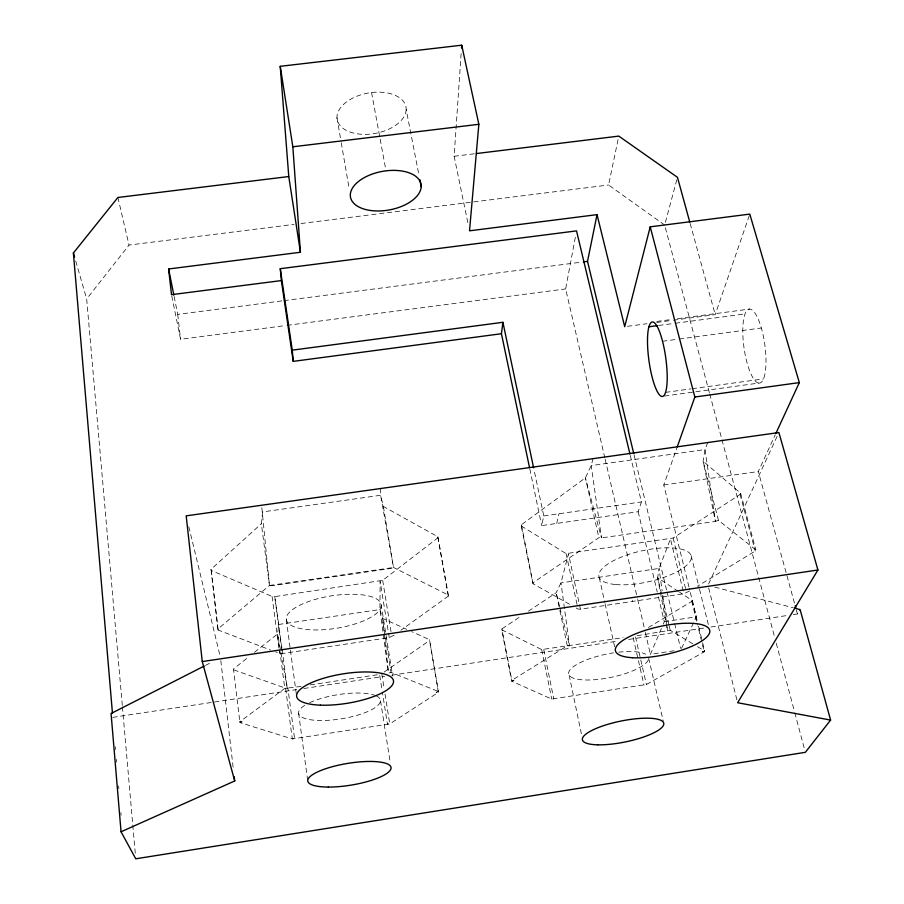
<?xml version="1.0" encoding="UTF-8"?>
<svg xmlns="http://www.w3.org/2000/svg" width="904" height="904" viewBox="0 0 904 904"><rect width="100%" height="100%" fill="white"/><g stroke="black" fill="none" stroke-linecap="round" stroke-linejoin="round"><path stroke-width="0.68" stroke-dasharray="4.52 3.39" d="M380.663 488.522L380.629 495.279L393.522 567.475L448.361 595.081L448.248 596.199L400.879 630.257M467.82 222.531L454.124 156.279L461.142 53.641M301.043 686.407L284.771 688.407L239.729 721.81L239.922 722.601L292.297 738.93L389.76 723.946L438.372 692.362L429.502 639.704L411.727 631.636M448.248 596.199L437.852 536.739L383.375 506.466L380.629 495.279L262.578 511.924L261.358 523.732L269.46 585.476L217.898 628.981L218.147 630.054L270.432 649.976M702.645 642.778L704.668 650.97L704.216 651.852L646.394 684.486L551.711 699.052L511.653 681.198L501.743 629.794L501.912 628.89L521.529 615.827M569.509 604.245L533.021 583.735L521.224 525.925L521.45 524.727L585.408 477.854L591.216 465.605L593.013 458.667M604.844 457.899L565.644 288.918L575.486 236.419M664.655 225.039L608.584 185.004L618.788 136.108M630.269 455.379L641.411 501.923L638.156 511.72L541.688 525.597L543.767 515.924L533.914 469.232M533.021 583.735L521.45 524.727M556.717 523.439L558.977 513.743M665.389 222.316L677.469 177.331M673.435 320.197L715.2 314.626L749.789 214.101M688.961 586.933L663.785 484.996L676.768 448.226M632.303 601.442L632.687 600.392M707.753 442.542L705.03 449.559L703.109 461.198L715.426 521.382L601.488 537.914L598.877 537.688L533.27 582.605M673.989 650.767L650.405 654.36L662.7 625.432M663.231 624.167L664.293 621.658L657.524 593.148M648.417 627.489L691.775 601.397L692.193 600.471L679.537 592.143M521.224 525.925L566.107 553.621L673.152 538.027L740.082 494.465L740.647 493.234L703.109 461.198L718.477 520.342L755.834 549.869L755.236 551.044L697.47 586.255M794.469 603.092L758.309 471.526L775.304 434.688M708.578 584.018L777.722 435.095M681.526 648.45L696.34 616.833L689.289 588.301M793.26 614.573L797.441 613.94L800.119 609.59M122.311 705.482L86.671 298.964L129.023 245.063L294.003 224.395M217.898 628.981L211.005 569.339L261.358 523.732M239.729 721.81L242.215 721.844L239.922 722.601L233.469 668.994L248.916 656.722M254.431 652.338L277.607 633.93L278.748 624.461L274.737 596.617L272.081 596.459L211.265 570.492L211.005 569.339M281.912 650.79L274.737 596.617L382.686 580.345L437.762 537.925M394.11 635.128L389.251 637.636L282.274 653.569L275.652 651.976M384.076 672.113L429.434 640.597M528.444 611.206L556.141 592.753L560.977 582.888L568.469 553.813L580.413 609.172L683.887 593.759L690.238 590.651M683.221 591.013L670.463 538.953L659.061 568.435L560.977 582.888L569.543 645.885L567.283 645.784L511.845 680.35L511.653 681.198L514.071 680.418L511.845 680.35L501.912 628.89M205.4 665.446L211.694 662.248M383.375 506.466L393.522 567.475L390.641 568.503L272.443 585.656L269.46 585.476L261.618 505.246M718.477 520.342L715.426 521.382L705.03 449.559L591.216 465.605L601.488 537.914L585.408 477.854L598.877 537.688M389.251 637.636L380.121 581.261L379.951 609.545L388.539 673.209L391.003 672.384L438.463 691.526L438.372 692.362L436.078 692.306L438.463 691.526L429.502 639.704M692.78 643.829L670.214 630.257L636.382 635.806M310.185 684.904L379.578 674.429L382.143 690.724M501.743 629.794L541.677 649.569L623.127 637.682M112.797 717.358L296.862 689.56M303.834 688.498L384.708 676.282M391.681 675.231L617.568 641.117M628.721 639.433L705.414 627.839M710.996 627.003L787.689 615.421M664.293 621.658L696.34 616.833M269.46 585.476L393.522 567.475M663.785 484.996L758.309 471.526M543.767 515.924L641.411 501.923M665.593 392.359L690.758 388.901M692.159 388.709L763.473 378.912M664.519 396.042L758.614 383.104A37.369 10.52 82.1 0 0 761.62 328.999A37.369 10.52 82.1 0 0 742.907 326.186A37.369 10.52 82.1 0 0 758.614 383.104M658.677 325.463L674 323.417M675.39 323.236L745.032 313.937M662.542 341.283L677.853 339.226M679.243 339.034L761.337 327.994M656.756 321.44L672.011 319.406M677.559 318.671L749.698 309.055M627.489 326.321L646.981 323.722M656.722 322.423L672.034 320.378M171.783 296.026L180.574 339.271L285.596 325.542M286.997 325.361L565.644 288.918M174.133 296.489L177.726 314.377L282.624 300.806M284.025 300.625L581.927 262.081M300.998 223.525L608.584 185.004M454.124 156.279L475.052 153.714M285.607 688.204L287.913 688.272L294.625 738.952L294.512 738.116L292.297 738.93L285.607 688.204L233.673 669.853L233.469 668.994M580.413 609.172L578.018 609.025L575.588 607.657M714.759 587.08L793.339 607.804M281.912 648.111L278.748 624.461L379.951 609.545L382.516 618.381L406.642 629.331M697.538 646.688L704.668 650.97L702.171 651.75L704.216 651.852L697.831 625.941M678.384 591.385L657.671 577.758L659.061 568.435L662.101 590.719M75.744 261.109L86.671 298.964M690.17 223.548L715.2 314.626M796.334 609.872L797.441 613.94M740.647 493.234L755.834 549.869M740.082 494.465L755.236 551.044M665.378 227.774L709.38 392.63M709.742 393.997L774.818 637.874M776.276 643.32L794.446 711.448M794.808 712.815L804.628 749.597M708.679 588.018L736.929 700.001M559.587 606.381L556.141 592.753L559.576 609.07M559.926 607.748L569.543 645.885M691.142 555.7L699.221 588.086M699.56 589.431L708.318 624.517M692.193 600.471L697.255 620.946M698.6 626.404L702.306 641.422M691.775 601.397L697.492 624.574M673.152 538.027L685.955 590.12M188.823 526.772L220.169 656.394M634.066 454.848L666.734 590.707M667.073 592.075L674.327 622.268M674.655 623.636L680.599 648.337M668.926 624.867L657.671 577.758L667.627 631.082L662.293 592.109M669.242 626.212L670.214 630.257M638.156 511.72L657.197 591.792M117.893 197.479L129.023 245.063M605.16 459.277L637.343 598.03M637.659 599.409L644.993 631.003M645.309 632.371L650.405 654.36M648.665 658.168L663.242 721.2M635.478 636.823L640.473 658.62M640.789 659.976L646.394 684.486M633.15 637.58L644.032 685.221M599.262 577.645L604.776 602.358M605.081 603.725L614.856 647.659M566.107 553.621L577.441 606.324M559.858 610.437L567.283 645.784M529.812 469.006L541.688 525.597M569.136 675.164L581.701 735.37M543.756 649.66L553.813 699.097M541.677 649.569L551.711 699.052M406.178 109.474A34.985 20.498 -10.3 0 1 353.814 133.137A34.985 20.498 -10.3 0 1 354.73 97.146A34.985 20.498 -10.3 0 1 406.178 109.474L419.049 175.602M371.567 92.536L386.008 170.822M437.852 536.739L448.361 595.081M336.966 117.757L341.023 141.329M341.26 142.719L349.136 188.484M382.686 580.345L391.409 633.998M381.273 605.499A48.036 16.408 -9 0 1 309.88 629.772A48.036 16.408 -9 0 1 310.106 601.013A48.036 16.408 -9 0 1 381.273 605.499L392.641 676.079M382.934 622.28L391.003 672.384M381.804 673.695L384.166 688.633M385.025 694.069L389.76 723.946L387.511 723.912L387.5 724.669L382.358 692.091M380.527 700.769L390.212 762.49M286.285 619.477L290.229 648.801M290.421 650.202L296.433 694.894M298.625 713.245L307.552 779.61M282.104 649.513L287.325 688.475L277.607 633.93L284.771 688.407M272.081 596.459L279.573 653.468M211.265 570.492L218.147 630.054M220.813 660.564L233.413 769.767M177.726 314.377L180.574 339.271M382.516 618.381L388.539 673.209M122.435 706.883L132.662 823.634M132.786 825.036L135.261 853.173M115.294 746.749L115.531 749.552M116.367 759.349L116.605 762.151M118.627 785.949L118.865 788.751M120.876 812.549L121.113 815.34M648.27 659.965A40.793 11.854 -11.7 0 1 603.33 678.734A40.793 11.854 -11.7 0 1 568.921 671.717A40.793 11.854 -11.7 0 1 613.443 652.869M618.686 652.179A40.793 11.854 -11.7 0 1 645.705 654.225M376.324 695.91A41.448 12.204 -9.2 0 1 337.113 719.437A41.448 12.204 -9.2 0 1 305.213 705.063M309.699 702.69A41.448 12.204 -9.2 0 1 375.058 695.379M615.805 584.549A47.302 15.82 -12.5 0 0 690.78 559.983A47.302 15.82 -12.5 0 0 628.619 554.434A47.302 15.82 -12.5 0 0 615.805 584.549"/><path stroke-width="1.36" d="M461.526 48.014L461.718 45.2L280.229 66.32L288.772 176.54L300.433 252.261L168.607 268.974L171.511 294.67L281.37 280.579L280.274 268.691L576.526 230.893L629.941 454.011M461.718 45.2L478.849 124.3L469.526 230.814L597.035 214.643L624.698 326.694L650.213 226.836L749.789 214.101L799.328 382.607L775.892 433.411M501.437 333.723L502.918 322.299L292.252 350.153L293.235 361.374L501.437 333.723L529.529 467.628M633.727 453.48L587.521 261.358L597.035 214.643M677.232 446.915L694.848 397.014L650.213 226.836M830.606 720.092L805.351 752.32L135.747 858.8L121.057 831.782L234.712 780.966L202.259 661.558L186.19 515.856L778.909 432.541L817.917 569.995L737.619 702.724L830.606 720.092L800.119 609.59L794.695 608.166M112.446 713.132L73.394 253.007L117.893 197.479L288.772 176.54M204.146 666.09L111.068 713.516L121.057 831.782M202.259 661.558L817.917 569.995M694.848 397.014L799.328 382.607M648.925 326.773L657.276 325.655M583.329 261.9L587.521 261.358M476.453 153.544L618.788 136.108L677.469 177.331L689.797 222.192M300.433 252.261L292.839 146.798L478.849 124.3M73.394 253.007L74.569 257.064M795.215 605.804L795.961 608.516M502.918 322.299L533.62 467.865M168.607 268.974L173.85 295.122M419.851 179.738L421.185 186.631A35.844 19.583 -10.3 0 1 367.352 209.931A35.844 19.583 -10.3 0 1 368.753 175.444A35.844 19.583 -10.3 0 1 421.185 186.631M280.229 66.32L292.839 146.798M280.274 268.691L292.252 350.153M281.37 280.579L293.235 361.374M234.226 776.773L234.712 780.966M632.382 657.716A48.274 14.317 -12.2 0 0 709.188 633.828A48.274 14.317 -12.2 0 0 646.213 630.043A48.274 14.317 -12.2 0 0 632.382 657.716M597.793 744.828A41.527 10.667 -11.5 0 0 663.389 725.437A41.527 10.667 -11.5 0 0 608.076 724.251A41.527 10.667 -11.5 0 0 597.793 744.828M320.445 705.154A49.053 14.859 -9.2 0 0 393.534 681.616A49.053 14.859 -9.2 0 0 321.191 679.006A49.053 14.859 -9.2 0 0 320.445 705.154M328.276 787.068A42.206 10.995 -9.3 0 0 391.07 767.982A42.206 10.995 -9.3 0 0 328.83 767.711A42.206 10.995 -9.3 0 0 328.276 787.068M647.513 338.989A37.572 8.509 82.2 0 0 661.751 396.427A37.572 8.509 82.2 0 0 662.801 342.3A37.572 8.509 82.2 0 0 647.513 338.989"/></g></svg>
